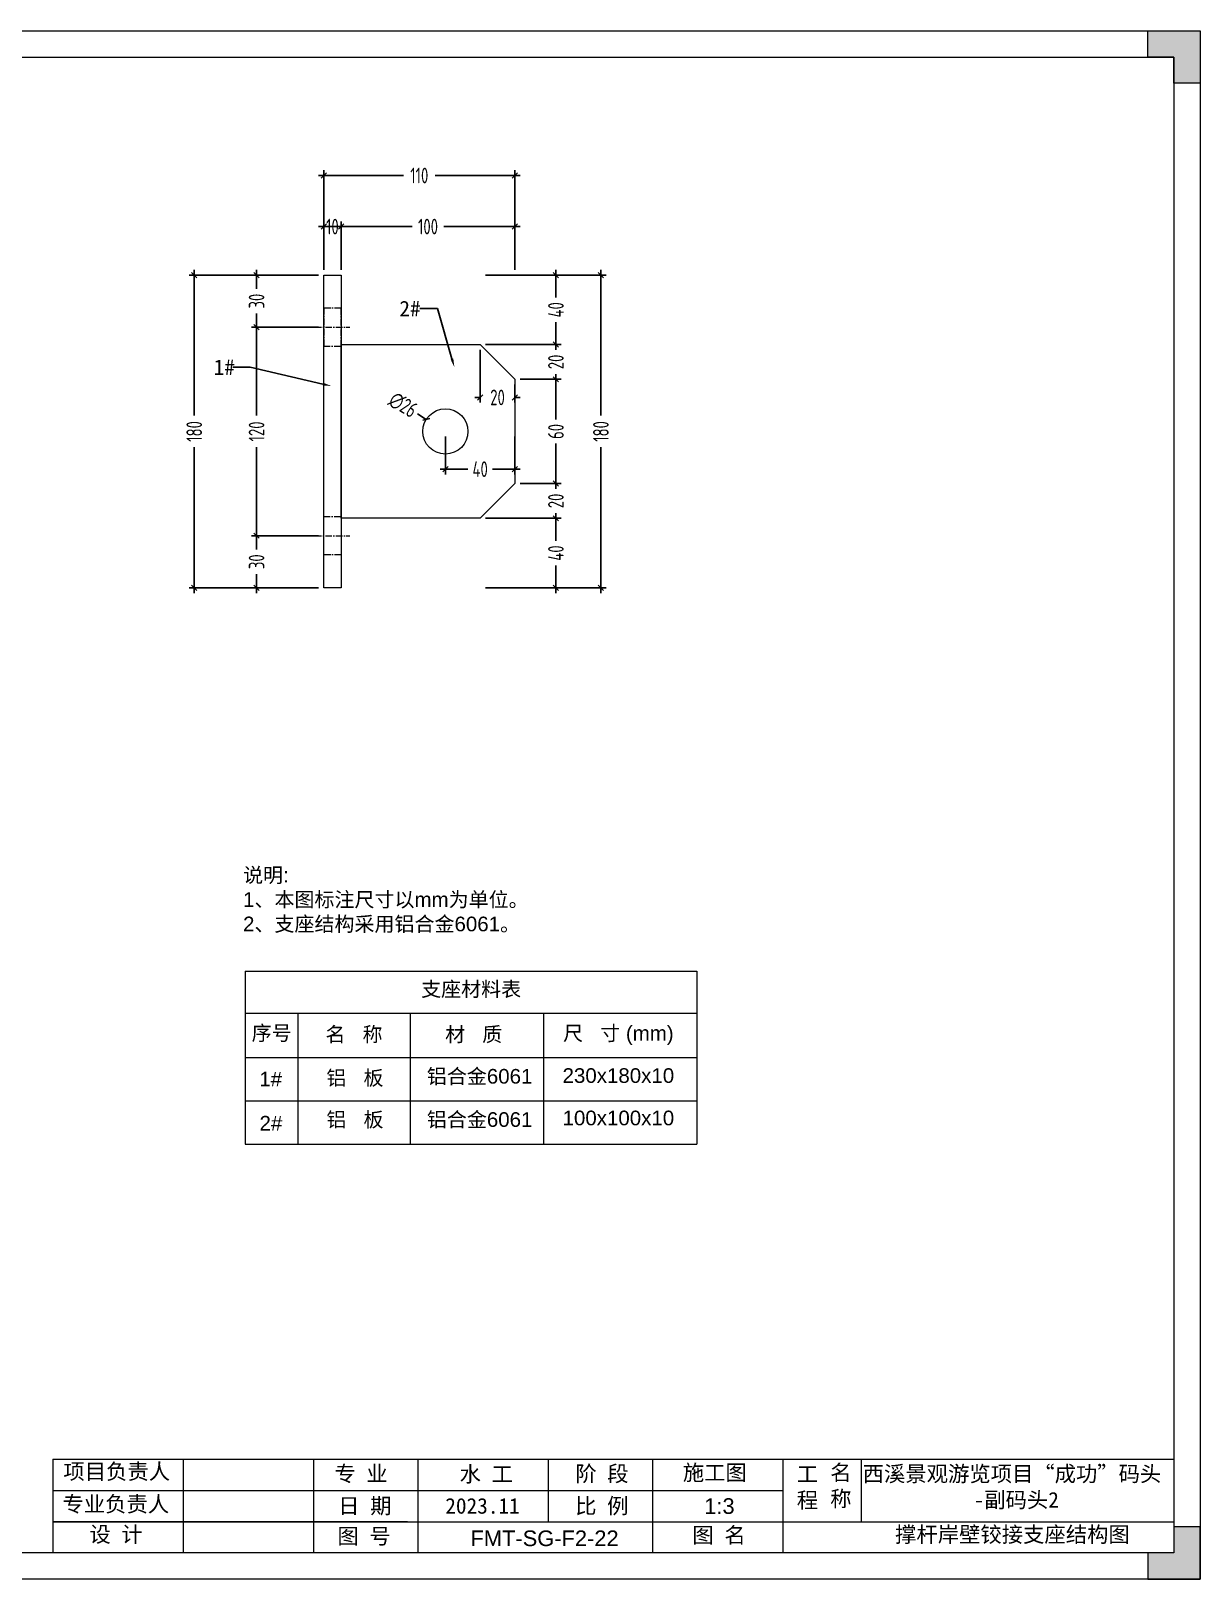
# Model space of a CAD drawing. Header units: millimetres. Extents: x 136606 to 1231039, y 82794 to 127364.
# Drawn here: x 955749 to 956422, y 126455 to 127346 of the extents above; entities that cross this region are included whole.
import ezdxf
from ezdxf import colors
from ezdxf.entities.mleader import LeaderData, LeaderLine
from ezdxf.math import Vec2, Vec3

# ---------------------------------------------------------------- set-up
doc = ezdxf.new("R2010")
doc.units = ezdxf.units.MM
doc.linetypes.add('CENTER', pattern=[0.6, 0.375, -0.075, 0.075, -0.075])
doc.linetypes.add('CENTER2', pattern=[28.575, 19.05, -3.175, 3.175, -3.175])
doc.layers.add('HR-dimension', color=9, linetype='Continuous')
doc.layers.add('标注', color=9, linetype='Continuous')
for name, color, linetype, lineweight in [('加强板', 140, 'Continuous', 18), ('图框', 7, 'Continuous', 13), ('文本', 3, 'Continuous', 13), ('结构', 4, 'Continuous', 18), ('虚线', 1, 'CENTER2', 0)]:
    doc.layers.add(name, color=color, linetype=linetype, lineweight=lineweight)
doc.styles.add('Arial', font='arial.ttf')
doc.styles.add('hztxt', font='ros1.shx', dxfattribs={"width": 0.8, "bigfont": 'hztxt.shx'})
doc.styles.get("Standard").update_dxf_attribs({"font": 'arial.ttf'})
doc.dimstyles.new('DIM-3', dxfattribs={"dimscale": 3, "dimtxt": 3, "dimasz": 1, "dimexe": 1, "dimexo": 1, "dimgap": 1, "dimtad": 0, "dimdec": 1, "dimrnd": 0.0005, "dimzin": 9, "dimdsep": 46, "dimtxsty": 'hztxt', "dimblk": 'OBLIQUE', "dimcen": 0, "dimdle": 1, "dimclrd": 9, "dimclre": 9, "dimclrt": 2, "dimazin": 2, "dimtfac": 1, "dimtdec": 1, "dimtofl": 0, "dimtmove": 0, "dimatfit": 3, "dimfxl": 1, "dimarcsym": 2})

# ---------------------------------------------------------------- blocks, each defined once
blk = doc.blocks.new('GW-TK')
at = {"layer": '图框', "linetype": 'Continuous', "lineweight": 0}
h = blk.add_hatch(color=256, dxfattribs=at)
h.dxf.hatch_style = 1
h.paths.add_polyline_path([(927593.55, 464715.01), (927593.55, 464710.01), (927598.55, 464710.01), (927598.55, 464705.01), (927603.55, 464705.01), (927603.55, 464715.01)])
h = blk.add_hatch(color=256, dxfattribs=at)
h.dxf.hatch_style = 1
h.paths.add_polyline_path([(927603.55, 464418.01), (927603.55, 464428.01), (927598.55, 464428.01), (927598.55, 464423.01), (927593.55, 464423.01), (927593.55, 464418.01)])
at = {"layer": '图框', "linetype": 'Continuous'}
for p, q in [((927383.55, 464441.02), (927383.55, 464423.01)), ((927408.55, 464441.02), (927408.55, 464423.01)), ((927433.55, 464441.02), (927433.55, 464423.01)), ((927453.55, 464441.02), (927453.55, 464423.01)), ((927478.55, 464441.02), (927478.55, 464429.01)), ((927498.55, 464441.02), (927498.55, 464423.01)), ((927523.55, 464441.02), (927523.55, 464423.01)), ((927538.55, 464441.02), (927538.55, 464429.01)), ((927383.55, 464435.01), (927523.55, 464435.01)), ((927451.56, 464429.01), (927383.55, 464429.01)), ((927383.55, 464429.01), (927598.55, 464429.01))]:
    blk.add_line(p, q, dxfattribs=at)
at = {"layer": '图框'}
for points in [[(927183.55, 464715.01), (927603.55, 464715.01), (927603.55, 464418.01), (927183.55, 464418.01)], [(927188.55, 464710.01), (927598.55, 464710.01), (927598.55, 464423.01), (927188.55, 464423.01)]]:
    blk.add_lwpolyline(points, close=True, dxfattribs=at)
at = {"layer": '图框', "linetype": 'Continuous', "lineweight": 0}
for points in [[(927598.55, 464705.01), (927598.55, 464710.01), (927593.55, 464710.01), (927593.55, 464715.01), (927603.55, 464715.01), (927603.55, 464705.01)], [(927598.55, 464428.01), (927598.55, 464423.01), (927593.55, 464423.01), (927593.55, 464418.01), (927603.55, 464418.01), (927603.55, 464428.01)]]:
    blk.add_lwpolyline(points, close=True, dxfattribs=at)
at = {"layer": '图框', "linetype": 'Continuous'}
blk.add_lwpolyline([(927383.55, 464441.02), (927598.55, 464441.02)], dxfattribs=at)
at = {"layer": '图框', "linetype": 'Continuous', "char_height": 3, "attachment_point": 1}
for s, width, heights, insert in [('{\\fSimSun|b0|i0|c134|p2;项目负责人}', 26.0225, [0], (927385.56, 464440.15)), ('{\\fSimSun|b0|i0|c134|p2;名 称}', 5.2119, [0], (927532.62, 464439.93)), ('{\\fSimSun|b0|i0|c134|p2;专 业}', 12.8345, [0], (927437.53, 464439.73)), ('{\\fSimSun|b0|i0|c134|p2;阶 段}', 17.4775, [0], (927483.73, 464439.73)), ('{\\fSimSun|b0|i0|c134|p2;工 程}', 5.2119, [0], (927526.21, 464439.66)), ('{\\fSimSun|b0|i0|c134|p2;专业负责人}', 24.6361, [2.04], (927385.39, 464433.9)), ('{\\fSimSun|b0|i0|c134|p2;日 期}', 11.224, [0], (927438.25, 464433.55)), ('{\\fSimSun|b0|i0|c134|p2;比 例}', 10.9146, [0], (927483.71, 464433.55)), ('{\\fSimSun|b0|i0|c134|p2;设 计}', 16.2353, [0], (927390.55, 464428.09)), ('{\\fSimSun|b0|i0|c134|p2;图 号}', 23.6261, [0], (927438.11, 464427.75)), ('{\\fSimSun|b0|i0|c134|p2;图 名}', 12.066, [0], (927506.19, 464427.94))]:
    blk.add_mtext_dynamic_manual_height_columns(s, width=width, gutter_width=17.5, heights=heights, dxfattribs=dict(at, insert=insert))
at = {"layer": '图框', "color": 3, "linetype": 'Continuous', "char_height": 3, "attachment_point": 1}
for s, width, insert in [('\\pt9;{\\fSimSun|b0|i0|c134|p2;施工图}', 18.6303, (927504.36, 464439.94)), ('{\\fSimSun|b0|i0|c134|p2;水 工}', 11.224, (927461.55, 464439.63)), ('\\pi0.39911,t9.39911;{\\fSimSun|b0|i0|c134|p2;西溪景观游览项目“成功”码头\\P\\pi21.67411,t30.67411;-副码头2}', 60.0149, (927538.45, 464439.71)), ('{\\fSimSun|b0|i0|c134|p2;2023.11}', 11.224, (927458.8, 464433.55))]:
    blk.add_mtext_dynamic_manual_height_columns(s, width=width, gutter_width=17.5, heights=[0], dxfattribs=dict(at, insert=insert))
blk = doc.blocks.new('_Oblique')
at = {"color": 0, "linetype": 'ByBlock', "lineweight": -2}
blk.add_line((-0.5, -0.5), (0.5, 0.5), dxfattribs=at)
blk = doc.blocks.new('*D330')
at = {"layer": 'Defpoints', "color": 0, "ltscale": 10, "transparency": 16777216}
for p in [(956027.58, 127233.07), (955927.58, 127205.16), (956027.58, 127205.16)]:
    blk.add_point(p, dxfattribs=at)
at = {"layer": 'HR-dimension', "color": 9, "lineweight": -2, "ltscale": 10, "transparency": 16777216}
for p, q in [((955927.58, 127208.16), (955927.58, 127236.07)), ((956027.58, 127208.16), (956027.58, 127236.07)), ((955924.58, 127233.07), (955968.46, 127233.07)), ((956030.58, 127233.07), (955986.7, 127233.07))]:
    blk.add_line(p, q, dxfattribs=at)
at = {"layer": 'HR-dimension', "color": 9, "lineweight": -2, "ltscale": 10, "transparency": 16777216, "xscale": 3, "yscale": 3, "zscale": 3, "rotation": 180}
blk.add_blockref('_Oblique', (955927.58, 127233.07), dxfattribs=at)
at = {"layer": 'HR-dimension', "color": 9, "lineweight": -2, "ltscale": 10, "transparency": 16777216, "xscale": 3, "yscale": 3, "zscale": 3}
blk.add_blockref('_Oblique', (956027.58, 127233.07), dxfattribs=at)
at = {"layer": 'HR-dimension', "color": 2, "ltscale": 10, "transparency": 16777216, "insert": (955977.58, 127233.07), "char_height": 9, "attachment_point": 5, "style": 'hztxt'}
blk.add_mtext('100', dxfattribs=at)
blk = doc.blocks.new('*D331')
at = {"layer": 'Defpoints', "color": 0, "ltscale": 10, "transparency": 16777216}
for p in [(956027.58, 127262.46), (955917.58, 127205.16), (956027.58, 127205.16)]:
    blk.add_point(p, dxfattribs=at)
at = {"layer": 'HR-dimension', "color": 9, "lineweight": -2, "ltscale": 10, "transparency": 16777216}
for p, q in [((955917.58, 127208.16), (955917.58, 127265.46)), ((956027.58, 127208.16), (956027.58, 127265.46)), ((955914.58, 127262.46), (955963.46, 127262.46)), ((956030.58, 127262.46), (955981.7, 127262.46))]:
    blk.add_line(p, q, dxfattribs=at)
at = {"layer": 'HR-dimension', "color": 9, "lineweight": -2, "ltscale": 10, "transparency": 16777216, "xscale": 3, "yscale": 3, "zscale": 3, "rotation": 180}
blk.add_blockref('_Oblique', (955917.58, 127262.46), dxfattribs=at)
at = {"layer": 'HR-dimension', "color": 9, "lineweight": -2, "ltscale": 10, "transparency": 16777216, "xscale": 3, "yscale": 3, "zscale": 3}
blk.add_blockref('_Oblique', (956027.58, 127262.46), dxfattribs=at)
at = {"layer": 'HR-dimension', "color": 2, "ltscale": 10, "transparency": 16777216, "insert": (955972.58, 127262.46), "char_height": 9, "attachment_point": 5, "style": 'hztxt'}
blk.add_mtext('110', dxfattribs=at)
blk = doc.blocks.new('*D471')
at = {"layer": 'Defpoints', "color": 0, "ltscale": 10, "transparency": 16777216}
for p in [(955927.58, 127233.07), (955917.58, 127205.16), (955927.58, 127205.16)]:
    blk.add_point(p, dxfattribs=at)
at = {"layer": 'HR-dimension', "color": 9, "lineweight": -2, "ltscale": 10, "transparency": 16777216}
for p, q in [((955917.58, 127208.16), (955917.58, 127236.07)), ((955927.58, 127208.16), (955927.58, 127236.07)), ((955914.58, 127233.07), (955930.58, 127233.07))]:
    blk.add_line(p, q, dxfattribs=at)
at = {"layer": 'HR-dimension', "color": 9, "lineweight": -2, "ltscale": 10, "transparency": 16777216, "xscale": 3, "yscale": 3, "zscale": 3, "rotation": 180}
blk.add_blockref('_Oblique', (955917.58, 127233.07), dxfattribs=at)
at = {"layer": 'HR-dimension', "color": 9, "lineweight": -2, "ltscale": 10, "transparency": 16777216, "xscale": 3, "yscale": 3, "zscale": 3}
blk.add_blockref('_Oblique', (955927.58, 127233.07), dxfattribs=at)
at = {"layer": 'HR-dimension', "color": 2, "ltscale": 10, "transparency": 16777216, "insert": (955922.58, 127233.07), "char_height": 9, "attachment_point": 5, "style": 'hztxt'}
blk.add_mtext('10', dxfattribs=at)
blk = doc.blocks.new('*D284')
at = {"layer": 'Defpoints', "color": 0, "ltscale": 10, "transparency": 16777216}
for p in [(955917.58, 127205.16), (955878.93, 127175.16), (955917.58, 127175.16)]:
    blk.add_point(p, dxfattribs=at)
at = {"layer": 'HR-dimension', "color": 9, "lineweight": -2, "ltscale": 10, "transparency": 16777216}
for p, q in [((955914.58, 127205.16), (955875.93, 127205.16)), ((955878.93, 127208.16), (955878.93, 127197.24)), ((955878.93, 127172.16), (955878.93, 127183.08)), ((955914.58, 127175.16), (955875.93, 127175.16))]:
    blk.add_line(p, q, dxfattribs=at)
at = {"layer": 'HR-dimension', "color": 9, "lineweight": -2, "ltscale": 10, "transparency": 16777216, "xscale": 3, "yscale": 3, "zscale": 3}
for p, rotation in [((955878.93, 127205.16), 90), ((955878.93, 127175.16), 270)]:
    blk.add_blockref('_Oblique', p, dxfattribs=dict(at, rotation=rotation))
at = {"layer": 'HR-dimension', "color": 2, "ltscale": 10, "transparency": 16777216, "insert": (955878.93, 127190.16), "char_height": 9, "attachment_point": 5, "rotation": 90, "style": 'hztxt'}
blk.add_mtext('30', dxfattribs=at)
blk = doc.blocks.new('*D285')
at = {"layer": 'Defpoints', "color": 0, "ltscale": 10, "transparency": 16777216}
for p in [(955917.58, 127175.16), (955878.93, 127055.16), (955917.58, 127055.16)]:
    blk.add_point(p, dxfattribs=at)
at = {"layer": 'HR-dimension', "color": 9, "lineweight": -2, "ltscale": 10, "transparency": 16777216}
for p, q in [((955914.58, 127175.16), (955875.93, 127175.16)), ((955878.93, 127178.16), (955878.93, 127124.28)), ((955878.93, 127052.16), (955878.93, 127106.04)), ((955914.58, 127055.16), (955875.93, 127055.16))]:
    blk.add_line(p, q, dxfattribs=at)
at = {"layer": 'HR-dimension', "color": 9, "lineweight": -2, "ltscale": 10, "transparency": 16777216, "xscale": 3, "yscale": 3, "zscale": 3}
for p, rotation in [((955878.93, 127175.16), 90), ((955878.93, 127055.16), 270)]:
    blk.add_blockref('_Oblique', p, dxfattribs=dict(at, rotation=rotation))
at = {"layer": 'HR-dimension', "color": 2, "ltscale": 10, "transparency": 16777216, "insert": (955878.93, 127115.16), "char_height": 9, "attachment_point": 5, "rotation": 90, "style": 'hztxt'}
blk.add_mtext('120', dxfattribs=at)
blk = doc.blocks.new('*D286')
at = {"layer": 'Defpoints', "color": 0, "ltscale": 10, "transparency": 16777216}
for p in [(955917.58, 127055.16), (955878.93, 127025.16), (955917.58, 127025.16)]:
    blk.add_point(p, dxfattribs=at)
at = {"layer": 'HR-dimension', "color": 9, "lineweight": -2, "ltscale": 10, "transparency": 16777216}
for p, q in [((955878.93, 127058.16), (955878.93, 127047.24)), ((955914.58, 127055.16), (955875.93, 127055.16)), ((955878.93, 127022.16), (955878.93, 127033.08)), ((955914.58, 127025.16), (955875.93, 127025.16))]:
    blk.add_line(p, q, dxfattribs=at)
at = {"layer": 'HR-dimension', "color": 9, "lineweight": -2, "ltscale": 10, "transparency": 16777216, "xscale": 3, "yscale": 3, "zscale": 3}
for p, rotation in [((955878.93, 127055.16), 90), ((955878.93, 127025.16), 270)]:
    blk.add_blockref('_Oblique', p, dxfattribs=dict(at, rotation=rotation))
at = {"layer": 'HR-dimension', "color": 2, "ltscale": 10, "transparency": 16777216, "insert": (955878.93, 127040.16), "char_height": 9, "attachment_point": 5, "rotation": 90, "style": 'hztxt'}
blk.add_mtext('30', dxfattribs=at)
blk = doc.blocks.new('*D287')
at = {"layer": 'Defpoints', "color": 0, "ltscale": 10, "transparency": 16777216}
for p in [(955843.07, 127205.16), (955917.58, 127205.16), (955917.58, 127025.16)]:
    blk.add_point(p, dxfattribs=at)
at = {"layer": 'HR-dimension', "color": 9, "lineweight": -2, "ltscale": 10, "transparency": 16777216}
for p, q in [((955914.58, 127205.16), (955840.07, 127205.16)), ((955843.07, 127208.16), (955843.07, 127124.28)), ((955843.07, 127022.16), (955843.07, 127106.04)), ((955914.58, 127025.16), (955840.07, 127025.16))]:
    blk.add_line(p, q, dxfattribs=at)
at = {"layer": 'HR-dimension', "color": 9, "lineweight": -2, "ltscale": 10, "transparency": 16777216, "xscale": 3, "yscale": 3, "zscale": 3}
for p, rotation in [((955843.07, 127205.16), 90), ((955843.07, 127025.16), 270)]:
    blk.add_blockref('_Oblique', p, dxfattribs=dict(at, rotation=rotation))
at = {"layer": 'HR-dimension', "color": 2, "ltscale": 10, "transparency": 16777216, "insert": (955843.07, 127115.16), "char_height": 9, "attachment_point": 5, "rotation": 90, "style": 'hztxt'}
blk.add_mtext('180', dxfattribs=at)
blk = doc.blocks.new('*D452')
at = {"color": 9, "lineweight": -2, "transparency": 16777216}
for p, q in [((956010.58, 127165.16), (956054.16, 127165.16)), ((956051.16, 127165.16), (956051.16, 127168.16)), ((956030.58, 127145.16), (956054.16, 127145.16)), ((956051.16, 127145.16), (956051.16, 127142.16))]:
    blk.add_line(p, q, dxfattribs=at)
at = {"layer": 'Defpoints', "color": 0, "transparency": 16777216}
for p in [(956007.58, 127165.16), (956027.58, 127145.16), (956051.16, 127145.16)]:
    blk.add_point(p, dxfattribs=at)
at = {"color": 9, "lineweight": -2, "transparency": 16777216, "xscale": 3, "yscale": 3, "zscale": 3}
for p, rotation in [((956051.16, 127165.16), 270), ((956051.16, 127145.16), 90)]:
    blk.add_blockref('_Oblique', p, dxfattribs=dict(at, rotation=rotation))
at = {"color": 2, "transparency": 16777216, "insert": (956051.16, 127155.16), "char_height": 9, "attachment_point": 5, "rotation": 90, "style": 'hztxt'}
blk.add_mtext('20', dxfattribs=at)
blk = doc.blocks.new('*D453')
at = {"color": 9, "lineweight": -2, "transparency": 16777216}
for p, q in [((956051.16, 127148.16), (956051.16, 127122.12)), ((956030.58, 127145.16), (956054.16, 127145.16)), ((956051.16, 127082.16), (956051.16, 127108.2)), ((956030.58, 127085.16), (956054.16, 127085.16))]:
    blk.add_line(p, q, dxfattribs=at)
at = {"layer": 'Defpoints', "color": 0, "transparency": 16777216}
for p in [(956027.58, 127145.16), (956027.58, 127085.16), (956051.16, 127085.16)]:
    blk.add_point(p, dxfattribs=at)
at = {"color": 9, "lineweight": -2, "transparency": 16777216, "xscale": 3, "yscale": 3, "zscale": 3}
for p, rotation in [((956051.16, 127145.16), 90), ((956051.16, 127085.16), 270)]:
    blk.add_blockref('_Oblique', p, dxfattribs=dict(at, rotation=rotation))
at = {"color": 2, "transparency": 16777216, "insert": (956051.16, 127115.16), "char_height": 9, "attachment_point": 5, "rotation": 90, "style": 'hztxt'}
blk.add_mtext('60', dxfattribs=at)
blk = doc.blocks.new('*D454')
at = {"color": 9, "lineweight": -2, "transparency": 16777216}
for p, q in [((956030.58, 127085.16), (956054.16, 127085.16)), ((956051.16, 127085.16), (956051.16, 127088.16)), ((956010.58, 127065.16), (956054.16, 127065.16)), ((956051.16, 127065.16), (956051.16, 127062.16))]:
    blk.add_line(p, q, dxfattribs=at)
at = {"layer": 'Defpoints', "color": 0, "transparency": 16777216}
for p in [(956027.58, 127085.16), (956007.58, 127065.16), (956051.16, 127065.16)]:
    blk.add_point(p, dxfattribs=at)
at = {"color": 9, "lineweight": -2, "transparency": 16777216, "xscale": 3, "yscale": 3, "zscale": 3}
for p, rotation in [((956051.16, 127085.16), 270), ((956051.16, 127065.16), 90)]:
    blk.add_blockref('_Oblique', p, dxfattribs=dict(at, rotation=rotation))
at = {"color": 2, "transparency": 16777216, "insert": (956051.16, 127075.16), "char_height": 9, "attachment_point": 5, "rotation": 90, "style": 'hztxt'}
blk.add_mtext('20', dxfattribs=at)
blk = doc.blocks.new('*D288')
at = {"color": 9, "lineweight": -2, "transparency": 16777216}
for p, q in [((956007.58, 127162.16), (956007.58, 127131.73)), ((956027.58, 127142.16), (956027.58, 127131.73)), ((956007.58, 127134.73), (956004.58, 127134.73)), ((956027.58, 127134.73), (956030.58, 127134.73))]:
    blk.add_line(p, q, dxfattribs=at)
at = {"layer": 'Defpoints', "color": 0, "transparency": 16777216}
for p in [(956007.58, 127165.16), (956027.58, 127145.16), (956007.58, 127134.73)]:
    blk.add_point(p, dxfattribs=at)
at = {"color": 9, "lineweight": -2, "transparency": 16777216, "xscale": 3, "yscale": 3, "zscale": 3}
blk.add_blockref('_Oblique', (956007.58, 127134.73), dxfattribs=at)
at = {"color": 9, "lineweight": -2, "transparency": 16777216, "xscale": 3, "yscale": 3, "zscale": 3, "rotation": 180}
blk.add_blockref('_Oblique', (956027.58, 127134.73), dxfattribs=at)
at = {"color": 2, "transparency": 16777216, "insert": (956017.58, 127134.73), "char_height": 9, "attachment_point": 5, "style": 'hztxt'}
blk.add_mtext('20', dxfattribs=at)
blk = doc.blocks.new('*D455')
at = {"color": 9, "lineweight": -2, "transparency": 16777216}
for p, q in [((955987.58, 127112.16), (955987.58, 127090.44)), ((956027.58, 127112.16), (956027.58, 127090.44)), ((955984.58, 127093.44), (956000.5, 127093.44)), ((956030.58, 127093.44), (956014.66, 127093.44))]:
    blk.add_line(p, q, dxfattribs=at)
at = {"layer": 'Defpoints', "color": 0, "transparency": 16777216}
for p in [(955987.58, 127115.16), (956027.58, 127115.16), (956027.58, 127093.44)]:
    blk.add_point(p, dxfattribs=at)
at = {"color": 9, "lineweight": -2, "transparency": 16777216, "xscale": 3, "yscale": 3, "zscale": 3, "rotation": 180}
blk.add_blockref('_Oblique', (955987.58, 127093.44), dxfattribs=at)
at = {"color": 9, "lineweight": -2, "transparency": 16777216, "xscale": 3, "yscale": 3, "zscale": 3}
blk.add_blockref('_Oblique', (956027.58, 127093.44), dxfattribs=at)
at = {"color": 2, "transparency": 16777216, "insert": (956007.58, 127093.44), "char_height": 9, "attachment_point": 5, "style": 'hztxt'}
blk.add_mtext('40', dxfattribs=at)
blk = doc.blocks.new('*D289')
at = {"color": 9, "lineweight": -2, "transparency": 16777216}
for p, q in [((956010.58, 127205.16), (956054.16, 127205.16)), ((956051.16, 127208.16), (956051.16, 127192.24)), ((956051.16, 127162.16), (956051.16, 127178.08)), ((956010.58, 127165.16), (956054.16, 127165.16))]:
    blk.add_line(p, q, dxfattribs=at)
at = {"layer": 'Defpoints', "color": 0, "transparency": 16777216}
for p in [(956007.58, 127205.16), (956051.16, 127205.16), (956007.58, 127165.16)]:
    blk.add_point(p, dxfattribs=at)
at = {"color": 9, "lineweight": -2, "transparency": 16777216, "xscale": 3, "yscale": 3, "zscale": 3}
for p, rotation in [((956051.16, 127205.16), 90), ((956051.16, 127165.16), 270)]:
    blk.add_blockref('_Oblique', p, dxfattribs=dict(at, rotation=rotation))
at = {"color": 2, "transparency": 16777216, "insert": (956051.16, 127185.16), "char_height": 9, "attachment_point": 5, "rotation": 90, "style": 'hztxt'}
blk.add_mtext('40', dxfattribs=at)
blk = doc.blocks.new('*D290')
at = {"color": 9, "lineweight": -2, "transparency": 16777216}
for p, q in [((956051.16, 127068.16), (956051.16, 127052.24)), ((956010.58, 127065.16), (956054.16, 127065.16)), ((956051.16, 127022.16), (956051.16, 127038.08)), ((956010.58, 127025.16), (956054.16, 127025.16))]:
    blk.add_line(p, q, dxfattribs=at)
at = {"layer": 'Defpoints', "color": 0, "transparency": 16777216}
for p in [(956007.58, 127065.16), (956007.58, 127025.16), (956051.16, 127025.16)]:
    blk.add_point(p, dxfattribs=at)
at = {"color": 9, "lineweight": -2, "transparency": 16777216, "xscale": 3, "yscale": 3, "zscale": 3}
for p, rotation in [((956051.16, 127065.16), 90), ((956051.16, 127025.16), 270)]:
    blk.add_blockref('_Oblique', p, dxfattribs=dict(at, rotation=rotation))
at = {"color": 2, "transparency": 16777216, "insert": (956051.16, 127045.16), "char_height": 9, "attachment_point": 5, "rotation": 90, "style": 'hztxt'}
blk.add_mtext('40', dxfattribs=at)
blk = doc.blocks.new('*D456')
at = {"color": 9, "lineweight": -2, "transparency": 16777216}
blk.add_line((955971.48, 127125.25), (955976.57, 127122.07), dxfattribs=at)
at = {"layer": 'Defpoints', "color": 0, "transparency": 16777216}
for p in [(955976.57, 127122.07), (955998.59, 127108.25)]:
    blk.add_point(p, dxfattribs=at)
at = {"color": 9, "lineweight": -2, "transparency": 16777216, "xscale": 3, "yscale": 3, "zscale": 3, "rotation": 327.9095850320618}
blk.add_blockref('_Oblique', (955976.57, 127122.07), dxfattribs=at)
at = {"color": 2, "transparency": 16777216, "insert": (955963.25, 127130.42), "char_height": 9, "attachment_point": 5, "rotation": 327.90959, "style": 'hztxt'}
blk.add_mtext('∅26', dxfattribs=at)
blk = doc.blocks.new('*D291')
at = {"color": 9, "lineweight": -2, "transparency": 16777216}
for p, q in [((956010.58, 127205.16), (956080.04, 127205.16)), ((956077.04, 127208.16), (956077.04, 127124.28)), ((956077.04, 127022.16), (956077.04, 127106.04)), ((956010.58, 127025.16), (956080.04, 127025.16))]:
    blk.add_line(p, q, dxfattribs=at)
at = {"layer": 'Defpoints', "color": 0, "transparency": 16777216}
for p in [(956007.58, 127205.16), (956007.58, 127025.16), (956077.04, 127025.16)]:
    blk.add_point(p, dxfattribs=at)
at = {"color": 9, "lineweight": -2, "transparency": 16777216, "xscale": 3, "yscale": 3, "zscale": 3}
for p, rotation in [((956077.04, 127205.16), 90), ((956077.04, 127025.16), 270)]:
    blk.add_blockref('_Oblique', p, dxfattribs=dict(at, rotation=rotation))
at = {"color": 2, "transparency": 16777216, "insert": (956077.04, 127115.16), "char_height": 9, "attachment_point": 5, "rotation": 90, "style": 'hztxt'}
blk.add_mtext('180', dxfattribs=at)

msp = doc.modelspace()

# ---------------------------------------------------------------- linework, layer by layer
msp.add_line((955927.5801, 127115.8593), (955927.5801, 127114.4593))
at = {"layer": '加强板', "color": 3}
msp.add_lwpolyline([(956007.5801, 127165.1593), (956027.5801, 127145.1593), (956027.5801, 127085.1593), (956007.5801, 127065.1593), (955927.5801, 127065.1593), (955927.5801, 127165.1593)], close=True, dxfattribs=at)
msp.add_circle((955987.5801, 127115.1593), 13, dxfattribs=at)
at = {"layer": '文本'}
for p, q in [((955872.4536, 126804.5549), (955872.4536, 126704.969)), ((955872.4536, 126804.5549), (956132.3304, 126804.5549)), ((956132.3304, 126804.5549), (956132.3304, 126704.969)), ((955872.4536, 126780.35), (956132.3304, 126780.35)), ((955902.7457, 126780.35), (955902.7457, 126704.969)), ((955967.3293, 126780.35), (955967.3293, 126704.969)), ((956043.9268, 126780.35), (956043.9268, 126704.969)), ((956132.3304, 126780.35), (956132.3304, 126705.2466)), ((955872.4536, 126754.7619), (956132.3304, 126754.7619)), ((955872.4536, 126729.8655), (956132.3304, 126729.8655)), ((955872.4536, 126704.969), (956132.3304, 126704.969))]:
    msp.add_line(p, q, dxfattribs=at)
at = {"layer": '结构', "color": 6}
msp.add_lwpolyline([(955917.5801, 127205.1593), (955927.5801, 127205.1593), (955927.5801, 127025.1593), (955917.5801, 127025.1593)], close=True, dxfattribs=at)
at = {"layer": '虚线', "color": 1, "linetype": 'CENTER', "ltscale": 10}
for points in [[(955927.5801, 127164.1593), (955927.5801, 127186.1593), (955917.5801, 127186.1593), (955917.5801, 127164.1593)], [(955927.5801, 127066.1593), (955927.5801, 127044.1593), (955917.5801, 127044.1593), (955917.5801, 127066.1593)]]:
    msp.add_lwpolyline(points, close=True, dxfattribs=at)
for points in [[(955912.5801, 127175.1593), (955932.5801, 127175.1593)], [(955912.5801, 127055.1593), (955932.5801, 127055.1593)]]:
    msp.add_lwpolyline(points, dxfattribs=at)

# ---------------------------------------------------------------- block references
at = {"layer": '文本', "xscale": 3, "yscale": 3, "zscale": 3}
msp.add_blockref('GW-TK', (-1826388.8976, -1266799.3827), dxfattribs=at)

# ---------------------------------------------------------------- texts
at = {"layer": '文本', "style": 'Arial'}
for p in [(955976.8989, 126739.793), (955976.8989, 126714.8965)]:
    msp.add_text('铝合金6061', height=8.4375, dxfattribs=at).set_placement(p)
at = {"layer": '文本', "insert": (955871.1674, 126864.0296), "char_height": 8.4375, "attachment_point": 1, "style": 'Arial'}
msp.add_mtext_dynamic_manual_height_columns('{\\fSimSun|b0|i0|c134|p2;说明}:\\P1{\\fSimSun|b0|i0|c134|p2;、本图标注尺寸以}mm{\\fSimSun|b0|i0|c134|p2;为单位。\\P}2{\\fSimSun|b0|i0|c134|p2;、支座结构采用铝合金}6061{\\fSimSun|b0|i0|c134|p2;。}', width=188.65305, gutter_width=12.5, heights=[0], dxfattribs=at)
at = {"layer": '文本', "char_height": 8.4375, "attachment_point": 5, "style": 'Arial'}
for s, insert in [('支座材料表', (956002.3861, 126793.7284)), ('序号', (955887.6328, 126768.4345)), ('名   称', (955934.9886, 126767.7198)), ('材   质', (956003.8509, 126767.7198)), ('尺   寸 (mm)', (956087.0982, 126767.5358)), ('1#', (955887.0557, 126742.401)), ('铝   板', (955935.5346, 126742.6082)), ('230x180x10', (956087.0982, 126744.3751)), ('2#', (955887.2063, 126717.0096)), ('铝   板', (955935.5346, 126718.6105)), ('100x100x10', (956087.0982, 126719.9632))]:
    msp.add_mtext(s, dxfattribs=dict(at, insert=insert))
at = {"layer": '文本', "color": 6, "char_height": 9, "attachment_point": 1, "style": 'Arial'}
for s, width, gutter_width, heights, insert in [('1:3', 19.702496, 1.4062, [0], (956136.507, 126501.1484)), ('{\\C256;FMT-SG-F2-22}', 69.470087, 0, [9.4744], (956002.0323, 126482.6042)), ('撑杆岸壁铰接支座结构图', 164.493338, 1.4062, [0], (956246.3147, 126484.8231))]:
    msp.add_mtext_dynamic_manual_height_columns(s, width=width, gutter_width=gutter_width, heights=heights, dxfattribs=dict(at, insert=insert))

# ---------------------------------------------------------------- dimensions: what is measured, and where the dimension line sits
for base, p1, p2, picture, middle in [((956051.1625, 127205.1593), (956007.5801, 127165.1593), (956007.5801, 127205.1593), '*D289', (956051.1625, 127185.1593)), ((956077.0369, 127025.1593), (956007.5801, 127205.1593), (956007.5801, 127025.1593), '*D291', (956077.0369, 127115.1593)), ((956051.1625, 127145.1593), (956007.5801, 127165.1593), (956027.5801, 127145.1593), '*D452', (956051.1625, 127155.1593)), ((956051.1625, 127085.1593), (956027.5801, 127145.1593), (956027.5801, 127085.1593), '*D453', (956051.1625, 127115.1593)), ((956051.1625, 127065.1593), (956027.5801, 127085.1593), (956007.5801, 127065.1593), '*D454', (956051.1625, 127075.1593)), ((956051.1625, 127025.1593), (956007.5801, 127065.1593), (956007.5801, 127025.1593), '*D290', (956051.1625, 127045.1593))]:
    dim = msp.add_linear_dim(base=base, p1=p1, p2=p2, angle=90, dimstyle='DIM-3')
    dim.commit()
    dim.dimension.update_dxf_attribs({"geometry": picture, "text_midpoint": middle})
for base, p1, p2, picture, middle in [((956007.5801, 127134.7287), (956027.5801, 127145.1593), (956007.5801, 127165.1593), '*D288', (956017.5801, 127134.7287)), ((956027.5801, 127093.4447), (955987.5801, 127115.1593), (956027.5801, 127115.1593), '*D455', (956007.5801, 127093.4447))]:
    dim = msp.add_linear_dim(base=base, p1=p1, p2=p2, dimstyle='DIM-3')
    dim.commit()
    dim.dimension.update_dxf_attribs({"geometry": picture, "text_midpoint": middle})
dim = msp.add_diameter_dim_2p(p1=(955998.5939, 127108.2529), p2=(955976.5664, 127122.0656), dimstyle='DIM-3')
dim.commit()
dim.dimension.update_dxf_attribs({"geometry": '*D456', "text_midpoint": (955963.2482, 127130.417)})
at = {"layer": 'HR-dimension', "ltscale": 10}
for base, p1, picture, middle in [((956027.5801, 127262.4553), (955917.5801, 127205.1593), '*D331', (955972.5801, 127262.4553)), ((956027.5801, 127233.0675), (955927.5801, 127205.1593), '*D330', (955977.5801, 127233.0675))]:
    dim = msp.add_linear_dim(base=base, p1=p1, p2=(956027.5801, 127205.1593), dimstyle='DIM-3', dxfattribs=at)
    dim.commit()
    dim.dimension.update_dxf_attribs({"geometry": picture, "text_midpoint": middle})
dim = msp.add_linear_dim(base=(955927.5801, 127233.0675), p1=(955917.5801, 127205.1593), p2=(955927.5801, 127205.1593), dimstyle='DIM-3', dxfattribs=at)
dim.commit()
dim.dimension.update_dxf_attribs({"geometry": '*D471', "text_midpoint": (955922.5801, 127233.0675), "dimtype": 160})
for base, p1, p2, picture, middle in [((955843.0681, 127205.1593), (955917.5801, 127025.1593), (955917.5801, 127205.1593), '*D287', (955843.0681, 127115.1593)), ((955878.9311, 127175.1593), (955917.5801, 127205.1593), (955917.5801, 127175.1593), '*D284', (955878.9311, 127190.1593)), ((955878.9311, 127055.1593), (955917.5801, 127175.1593), (955917.5801, 127055.1593), '*D285', (955878.9311, 127115.1593)), ((955878.9311, 127025.1593), (955917.5801, 127055.1593), (955917.5801, 127025.1593), '*D286', (955878.9311, 127040.1593))]:
    dim = msp.add_linear_dim(base=base, p1=p1, p2=p2, angle=90, dimstyle='DIM-3', dxfattribs=at)
    dim.commit()
    dim.dimension.update_dxf_attribs({"geometry": picture, "text_midpoint": middle})

# ---------------------------------------------------------------- leaders
at = {"layer": '标注', "color": 6}
ml = msp.add_multileader_mtext('Standard', dxfattribs=at)
ml.set_content('{\\fSimSun|b0|i0|c134|p2;2#}', color=6, style='Arial')
ml.set_leader_properties(color=9)
ml.build(insert=Vec2(0, 0))
ml.multileader.update_dxf_attribs({"dogleg_length": 100, "arrow_head_size": 5})
ctx = ml.context
ctx.base_point, ctx.char_height, ctx.arrow_head_size, ctx.landing_gap_size, ctx.plane_origin = Vec3(955960.892, 127185.8548), 9, 5, 0.2, Vec3(955879.9896, 258242.9193)
notes = []
notes.append((ctx, [(1, (1, 1, 0), (955982.942, 127185.8548), (-1, 0), 10, [(0, [(955992.7432, 127152.1282)], 0, [])])]))
ctx.mtext.insert, ctx.mtext.width, ctx.mtext.defined_height, ctx.mtext.flow_direction = Vec3(955961.092, 127190.3548), 15.358341, 12.6472, 5
ml = msp.add_multileader_mtext('Standard', dxfattribs=at)
ml.set_content('{\\fSimSun|b0|i0|c134|p2;1#}', color=6, style='Arial')
ml.set_leader_properties(color=9)
ml.build(insert=Vec2(0, 0))
ml.multileader.update_dxf_attribs({"dogleg_length": 100, "arrow_head_size": 5})
ctx = ml.context
ctx.base_point, ctx.char_height, ctx.arrow_head_size, ctx.landing_gap_size, ctx.plane_origin = Vec3(955854.0298, 127152.0759), 9, 5, 0.2, Vec3(955812.342, 258181.7454)
notes.append((ctx, [(1, (1, 1, 0), (955875.2798, 127152.0759), (-1, 0), 10, [(0, [(955921.8993, 127141.3057)], 0, [])])]))
ctx.mtext.insert, ctx.mtext.width, ctx.mtext.defined_height, ctx.mtext.flow_direction = Vec3(955854.2298, 127156.5759), 100, 36.9267, 5
ml = msp.add_multileader_mtext('Standard', dxfattribs=at)
ml.set_content('{\\fSimSun|b0|i0|c134|p2;1#}', color=6, style='Arial')
ml.set_leader_properties(color=9)
ml.build(insert=Vec2(0, 0))
ml.multileader.update_dxf_attribs({"dogleg_length": 100, "arrow_head_size": 5})
ctx = ml.context
ctx.base_point, ctx.char_height, ctx.arrow_head_size, ctx.landing_gap_size, ctx.plane_origin = Vec3(955671.7533, 127140.544), 9, 5, 0.2, Vec3(955611.8922, 258161.7146)
notes.append((ctx, [(0, (1, 1, 0), (955661.7533, 127140.544), (1, 0), 10, [(0, [(955616.9452, 127125.4171)], 0, [])])]))
ctx.mtext.insert, ctx.mtext.width, ctx.mtext.defined_height, ctx.mtext.flow_direction = Vec3(955671.9533, 127145.044), 100, 36.9267, 5
ml = msp.add_multileader_mtext('Standard', dxfattribs=at)
ml.set_content('{\\fSimSun|b0|i0|c134|p2;1#}', color=6, style='Arial')
ml.set_leader_properties(color=9)
ml.build(insert=Vec2(0, 0))
ml.multileader.update_dxf_attribs({"dogleg_length": 100, "arrow_head_size": 5})
ctx = ml.context
ctx.base_point, ctx.char_height, ctx.arrow_head_size, ctx.landing_gap_size, ctx.plane_origin = Vec3(955667.5864, 126802.1352), 9, 5, 0.2, Vec3(955621.0396, 257860.0602)
notes.append((ctx, [(0, (1, 1, 0), (955657.5864, 126802.1352), (1, 0), 10, [(0, [(955626.0926, 126823.7628)], 0, [])])]))
ctx.mtext.insert, ctx.mtext.width, ctx.mtext.defined_height, ctx.mtext.flow_direction = Vec3(955667.7864, 126806.6352), 100, 36.9267, 5
for ctx, leaders in notes:
    for number, flags, end, landing, length, lines in leaders:
        leader = LeaderData()
        leader.index, (leader.has_last_leader_line, leader.has_dogleg_vector, leader.attachment_direction) = number, flags
        leader.last_leader_point, leader.dogleg_vector, leader.dogleg_length = Vec3(end), Vec3(landing), length
        for number, points, colour, breaks in lines:
            line = LeaderLine()
            line.index, line.vertices, line.color, line.breaks = number, Vec3.list(points), colors.encode_raw_color(colour), breaks
            leader.lines.append(line)
        ctx.leaders.append(leader)

doc.saveas('drawing.dxf')
